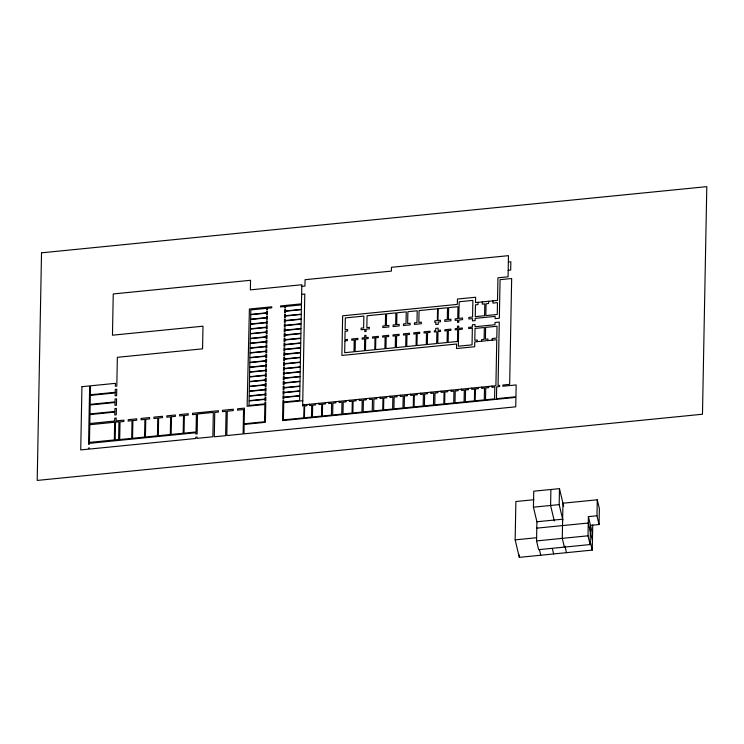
<?xml version="1.0" encoding="UTF-8"?>
<svg xmlns="http://www.w3.org/2000/svg" width="744" height="744" viewBox="0 0 744 744"><rect width="100%" height="100%" fill="white"/><g stroke="black" fill="none" stroke-linecap="round" stroke-linejoin="round"><path stroke-width="1.12" d="M302.659 406.168L304.789 294.057L301.655 294.373M304.045 404.801L303.803 417.849L283.418 419.876L283.752 402.625L302.762 400.737M306.947 404.513L306.919 405.74L304.649 405.964L304.426 417.793L311.485 417.086L311.717 405.266L309.448 405.489L309.467 404.262M315.614 403.648L315.586 404.876L312.666 405.173L312.443 416.993L321.529 416.091L321.752 404.271L318.832 404.559L318.851 403.322M325.509 402.662L325.481 403.899L322.561 404.187L322.338 416.008L331.424 415.106L331.647 403.285L328.727 403.574L328.755 402.337M335.842 401.63L335.823 402.867L332.903 403.155L332.68 414.975L341.756 414.073L341.98 402.253L339.069 402.541L339.087 401.314M346.146 400.607L346.127 401.844L343.207 402.132L342.984 413.952L352.061 413.05L352.284 401.23L349.373 401.518L349.392 400.281M356.051 399.621L356.023 400.858L353.102 401.146L352.879 412.967L361.956 412.064L362.189 400.244L359.268 400.532L359.287 399.305M366.355 398.598L366.327 399.835L363.407 400.123L363.184 411.944L372.26 411.041L372.493 399.221L369.573 399.509L369.591 398.273M376.827 397.556L376.808 398.784L373.888 399.082L373.665 410.902L382.742 410L382.974 398.18L380.054 398.468L380.072 397.231M386.731 396.571L386.703 397.808L383.783 398.096L383.56 409.916L392.637 409.014L392.869 397.194L389.949 397.482L389.968 396.245M397.064 395.538L397.045 396.775L394.125 397.064L393.902 408.884L402.978 407.982L403.202 396.161L400.281 396.45L400.309 395.222M407.368 394.515L407.349 395.752L404.429 396.041L404.206 407.861L413.283 406.959L413.506 395.138L410.586 395.427L410.614 394.199M417.263 393.529L417.245 394.766L414.324 395.055L414.101 406.875L423.178 405.973L423.401 394.153L420.481 394.441L420.509 393.213M427.567 392.507L427.549 393.743L424.629 394.032L424.406 405.852L433.482 404.95L433.706 393.13L430.795 393.418L430.813 392.181M437.928 391.474L437.909 392.711L434.989 392.999L434.766 404.82L443.843 403.918L444.066 392.097L441.146 392.386L441.173 391.158M447.823 390.488L447.804 391.725L444.884 392.014L444.661 403.834L453.738 402.932L453.961 391.112L451.041 391.4L451.069 390.172M458.164 389.465L458.137 390.693L455.216 390.991L454.993 402.811L464.079 401.909L464.303 390.079L461.382 390.377L461.401 389.14M468.469 388.442L468.441 389.67L465.521 389.958L465.298 401.779L474.384 400.877L474.607 389.056L471.687 389.344L471.715 388.117M477.285 341.636L477.323 340.008L474.812 340.259L475.035 328.439L484.353 327.509L484.13 339.329L481.619 339.58L481.591 341.208M478.039 302.334L477.992 304.584L475.481 304.835L475.258 316.656L484.577 315.726L484.8 303.905L482.289 304.157L482.335 301.906M478.364 387.457L478.336 388.684L475.425 388.973L475.193 400.802L484.279 399.891L484.502 388.07L481.582 388.368L481.61 387.131M487.878 340.585L487.906 338.957L485.395 339.208L485.618 327.388L497.029 326.253L496.806 338.074L492.203 338.529L492.175 340.157M488.622 301.283L488.576 303.533L486.074 303.775L485.841 315.605L497.252 314.47L497.485 302.641L492.881 303.106L492.919 300.855M488.669 386.424L488.641 387.661L485.73 387.95L485.497 399.77L494.583 398.868L494.806 387.047L491.886 387.336L491.914 386.108M592.726 524.994L592.252 550.104L519.321 557.358L515.155 539.865L515.88 501.521L533.941 499.726M519.321 557.358L519.359 555.033M562.65 519.191L536.908 521.758L533.429 507.176L533.736 491.198L559.479 488.641L563.692 506.339M564.371 547.11L562.278 538.358L562.948 503.214L597.274 499.801L599.357 508.552L599.05 524.529L590.476 525.376L590.104 544.552L538.628 549.667L536.545 540.925L536.908 521.46M550.895 489.496L550.597 505.464L554.28 520.949M562.864 520.093L559.172 504.618L559.479 488.641M590.104 544.552L588.02 535.801L588.392 516.634L596.967 515.778L599.05 524.529M596.967 515.778L597.274 499.801M508.357 262.018L510.84 261.767L510.682 270.072L508.199 270.314M301.804 286.366L304.947 286.049L305.068 279.688L391.381 271.104L391.456 267.301L508.478 255.657L508.078 276.796L497.95 277.8L497.522 300.399L475.5 302.585L475.602 297.237L457.448 299.042L457.346 304.398L342.649 315.809L341.896 355.446L456.593 344.026L456.5 348.536L474.663 346.732L474.756 341.887L496.778 339.701L495.904 385.708L302.687 404.931M533.429 507.176L559.172 504.618M536.787 528.147L588.262 523.023L592.438 540.516M515.155 539.865L536.601 537.726M536.545 540.925L588.02 535.801M588.392 516.634L592.559 534.127M590.169 541.353L592.252 550.104M564.947 546.105L566.51 552.662M552.336 548.477L553.638 553.945M539.465 549.76L540.767 555.219M41.525 252.83L37.2 480.429L702.476 414.231L706.8 186.642L41.525 252.83M81.942 386.675L80.733 449.934L88.462 449.162L88.48 448.074L89.336 447.99L89.317 449.078L195.709 438.495L195.737 437.212L197.086 437.081L197.058 438.356L212.877 436.784L213.333 412.418L197.523 413.99L197.141 433.882L195.802 434.022L195.821 432.738L89.429 443.331L89.41 444.224L88.555 444.308L89.661 385.904L81.942 386.675M89.782 424.712L89.447 442.41L114.325 439.937L114.66 422.239L89.782 424.712M89.968 414.575L89.801 423.522L114.688 421.039L114.743 418.165L116.204 418.026L116.148 420.899L123.913 420.127L123.885 421.476L120.026 421.857L119.682 439.555L131.697 438.365L132.032 420.667L128.173 421.048L128.201 419.7L136.784 418.844L136.757 420.193L132.897 420.583L132.553 438.281L144.569 437.081L144.903 419.384L141.044 419.765L141.072 418.416L149.646 417.561L149.628 418.918L145.768 419.3L145.424 436.998L157.44 435.807L157.775 418.1L153.915 418.491L153.943 417.133L162.518 416.287L162.499 417.635L158.63 418.016L158.295 435.714L170.311 434.524L170.646 416.826L166.786 417.207L166.814 415.859L175.389 415.003L175.37 416.352L171.501 416.742L171.167 434.44L183.182 433.241L183.517 415.543L179.657 415.924L179.685 414.575L188.26 413.72L188.232 415.078L184.373 415.459L184.038 433.157L196.053 431.957L196.388 414.259L192.529 414.65L192.557 413.292L218.42 410.725L218.392 412.074L214.746 412.436L214.281 436.802L225.618 435.677L226.083 411.311L222.437 411.674L222.465 410.316L233.309 409.237L233.281 410.595L227.273 411.19L226.818 435.556L243.121 433.938L243.576 409.563L237.578 410.167L237.596 408.809L244.46 408.131L244.162 423.782L264.548 421.755L264.873 404.504L247.129 406.271L249.398 309.03L271.765 306.807L271.746 307.83L267.561 308.248L267.533 309.69L266.678 309.774L266.705 308.332L250.83 309.913L250.747 314.387L266.612 312.806L266.64 311.373L267.505 311.29L267.44 314.479L266.584 314.563L266.612 313.131L250.737 314.712L250.654 319.185L266.529 317.604L266.557 316.163L267.412 316.079L267.347 319.269L266.492 319.362L266.519 317.921L250.644 319.502L250.561 323.975L266.436 322.394L266.464 320.952L267.319 320.869L267.263 324.068L266.399 324.152L266.426 322.71L250.551 324.291L250.468 328.764L266.343 327.183L266.371 325.751L267.226 325.667L267.17 328.857L266.306 328.941L266.333 327.509L250.468 329.09L250.375 333.554L266.25 331.982L266.278 330.541L267.133 330.457L267.077 333.647L266.222 333.74L266.25 332.298L250.375 333.879L250.291 338.353L266.157 336.772L266.185 335.33L267.049 335.246L266.984 338.446L266.129 338.529L266.157 337.088L250.282 338.669L250.198 343.142L266.073 341.561L266.101 340.129L266.957 340.036L266.891 343.235L266.036 343.319L266.064 341.887L250.189 343.458L250.105 347.932L265.98 346.36L266.008 344.918L266.863 344.835L266.808 348.025L265.943 348.118L265.971 346.676L250.096 348.257L250.012 352.73L265.887 351.149L265.915 349.708L266.771 349.624L266.715 352.823L265.85 352.907L265.878 351.466L250.012 353.047L249.919 357.52L265.794 355.939L265.822 354.507L266.678 354.414L266.622 357.613L265.766 357.697L265.794 356.264L249.919 357.836L249.835 362.309L265.701 360.738L265.729 359.296L266.594 359.213L266.529 362.402L265.673 362.486L265.701 361.054L249.826 362.635L249.742 367.108L265.617 365.527L265.645 364.086L266.501 364.002L266.436 367.201L265.58 367.285L265.608 365.843L249.733 367.424L249.649 371.898L265.524 370.317L265.552 368.885L266.408 368.792L266.352 371.991L265.487 372.074L265.515 370.642L249.64 372.214L249.556 376.687L265.431 375.106L265.459 373.674L266.315 373.59L266.259 376.78L265.394 376.864L265.422 375.432L249.556 377.013L249.463 381.486L265.338 379.905L265.366 378.464L266.222 378.38L266.166 381.579L265.31 381.663L265.338 380.221L249.463 381.802L249.379 386.276L265.245 384.695L265.273 383.262L266.138 383.169L266.073 386.368L265.217 386.452L265.245 385.011L249.37 386.592L249.287 391.065L265.162 389.484L265.19 388.052L266.045 387.968L265.98 391.158L265.124 391.242L265.152 389.81L249.277 391.391L249.194 395.864L265.069 394.283L265.097 392.841L265.952 392.758L265.896 395.957L265.031 396.041L265.059 394.599L249.184 396.18L249.101 400.653L264.976 399.072L265.004 397.631L265.859 397.547L265.803 400.746L264.938 400.83L264.966 399.389L249.101 400.969L249.008 405.443L264.883 403.862L264.911 402.43L265.766 402.346L265.394 422.313L244.153 424.424L243.976 433.845L515.75 406.81L515.927 397.38L282.553 420.602L282.934 400.635L283.789 400.551L283.762 401.983L299.637 400.412L299.72 395.938L283.845 397.51L283.817 398.951L282.962 399.035L283.027 395.845L283.882 395.762L283.855 397.194L299.73 395.613L299.813 391.139L283.938 392.72L283.91 394.162L283.055 394.246L283.111 391.046L283.976 390.963L283.948 392.404L299.813 390.823L299.906 386.35L284.031 387.931L284.003 389.363L283.148 389.456L283.204 386.257L284.059 386.173L284.031 387.605L299.906 386.034L299.99 381.56L284.124 383.141L284.096 384.574L283.232 384.657L283.297 381.467L284.152 381.384L284.124 382.816L299.999 381.235L300.083 376.762L284.208 378.343L284.18 379.784L283.325 379.868L283.39 376.669L284.245 376.585L284.217 378.026L300.092 376.445L300.176 371.972L284.301 373.553L284.273 374.985L283.418 375.078L283.483 371.879L284.338 371.795L284.31 373.237L300.185 371.656L300.269 367.183L284.394 368.764L284.366 370.196L283.511 370.279L283.566 367.09L284.431 367.006L284.403 368.438L300.269 366.857L300.362 362.384L284.487 363.965L284.459 365.406L283.603 365.49L283.659 362.291L284.515 362.207L284.487 363.649L300.362 362.068L300.446 357.594L284.58 359.175L284.552 360.617L283.687 360.701L283.752 357.501L284.608 357.418L284.58 358.859L300.455 357.278L300.539 352.805L284.664 354.386L284.636 355.818L283.78 355.902L283.845 352.712L284.701 352.628L284.673 354.06L300.548 352.479L300.632 348.006L284.757 349.587L284.729 351.029L283.873 351.112L283.938 347.922L284.794 347.829L284.766 349.271L300.641 347.69L300.725 343.217L284.85 344.798L284.822 346.239L283.966 346.323L284.022 343.124L284.887 343.04L284.859 344.481L300.734 342.9L300.818 338.427L284.943 340.008L284.915 341.44L284.059 341.524L284.115 338.334L284.971 338.25L284.943 339.683L300.818 338.102L300.901 333.638L285.036 335.209L285.008 336.651L284.143 336.734L284.208 333.544L285.064 333.452L285.036 334.893L300.911 333.312L300.995 328.839L285.119 330.42L285.092 331.861L284.236 331.945L284.301 328.746L285.157 328.662L285.129 330.103L301.004 328.523L301.088 324.049L285.212 325.63L285.185 327.062L284.329 327.146L284.394 323.956L285.25 323.873L285.222 325.305L301.097 323.733L301.181 319.26L285.305 320.831L285.278 322.273L284.422 322.357L284.478 319.167L285.343 319.074L285.315 320.515L301.19 318.934L301.274 314.461L285.398 316.042L285.371 317.483L284.515 317.567L284.571 314.368L285.426 314.284L285.398 315.726L301.274 314.145L301.357 309.671L285.491 311.252L285.464 312.685L284.599 312.778L284.664 309.578L285.519 309.495L285.491 310.927L301.367 309.355L301.45 304.882L285.575 306.454L285.547 307.895L284.692 307.979L284.719 306.547L280.534 306.956L280.553 305.933L301.469 303.85L301.832 284.747L250.356 289.872L250.533 280.283L113.246 293.945L112.465 335.2L202.991 326.197L202.563 348.843L117.357 357.315L116.808 386.071L115.348 386.22L115.404 383.346L90.517 385.82L90.35 394.766L115.236 392.283L115.283 389.41L116.743 389.27L116.622 395.659L115.162 395.799L115.218 392.925L90.34 395.399L90.164 404.345L115.05 401.872L115.106 398.998L116.566 398.849L116.445 405.238L114.985 405.387L115.041 402.513L90.154 404.987L89.987 413.934L114.864 411.46L114.92 408.586L116.38 408.437L116.259 414.827L114.799 414.975L114.855 412.092L89.968 414.575M115.525 422.146L115.18 439.853L118.612 439.509L118.956 421.811L115.525 422.146M344.9 340.882L344.677 352.703L353.995 351.773L354.218 339.952L351.707 340.203L351.735 338.994L357.883 338.381L357.855 339.589L355.344 339.841L355.121 351.661L364.439 350.731L364.662 338.911L362.151 339.162L362.179 337.953L364.69 337.711L364.727 335.46L365.964 335.33L365.918 337.581L368.233 337.358L368.215 338.557L365.704 338.808L365.481 350.629L374.799 349.708L375.023 337.888L372.512 338.129L372.539 336.93L378.352 336.344L378.324 337.553L375.813 337.804L375.59 349.624L384.908 348.694L385.132 336.874L382.621 337.125L382.649 335.916L388.703 335.321L388.684 336.521L386.173 336.772L385.95 348.592L395.269 347.671L395.492 335.851L392.981 336.093L393.009 334.893L399.147 334.279L399.128 335.488L396.617 335.739L396.394 347.56L405.713 346.63L405.936 334.809L403.425 335.06L403.453 333.851L409.507 333.247L409.488 334.456L406.977 334.707L406.754 346.527L416.073 345.597L416.296 333.777L413.785 334.028L413.803 332.819L419.737 332.233L419.709 333.433L417.198 333.684L416.975 345.504L426.293 344.584L426.517 332.763L424.015 333.005L424.034 331.805L430.088 331.201L430.069 332.41L427.558 332.652L427.335 344.481L436.654 343.551L436.877 331.731L434.366 331.982L434.394 330.773L435.696 330.643L435.742 328.392L438.142 328.151L438.104 330.401L440.532 330.159L440.513 331.368L438.002 331.619L437.779 343.44L447.098 342.51L447.321 330.689L444.81 330.941L444.838 329.732L450.892 329.127L450.873 330.336L448.362 330.587L448.139 342.407L457.458 341.477L457.681 329.657L455.17 329.908L455.189 328.699L457.448 328.476L457.495 326.225L458.723 326.104L458.676 328.355L462.359 327.992L462.331 329.192L458.639 329.564L458.323 346.211L472.04 344.844L472.356 328.197L468.655 328.569L468.683 327.36L472.375 326.988L472.421 324.737L475.044 324.477L474.998 326.728L494.974 324.747L495.011 322.496L499.271 322.068L498.061 385.494L499.624 385.336L499.605 386.573L496.685 386.861L496.462 398.682L515.936 396.747L516.159 384.927L502.842 386.248L502.87 385.02L509.659 384.341L511.667 278.507L500.07 279.66L499.345 318.218L495.086 318.637L495.132 316.386L475.156 318.376L475.118 320.627L472.496 320.887L472.542 318.637L468.841 318.999L468.869 317.4L472.57 317.028L472.886 300.39L459.169 301.748L458.853 318.395L462.545 318.032L462.517 319.632L458.834 320.004L458.788 322.254L457.569 322.375L457.607 320.125L455.198 320.357L455.226 318.795L457.737 318.544L457.96 306.723L448.641 307.644L448.418 319.464L450.929 319.223L450.901 320.785L444.754 321.399L444.782 319.827L447.293 319.576L447.516 307.756L438.197 308.686L437.974 320.506L440.485 320.255L440.457 321.827L438.263 322.05L438.216 324.3L435.817 324.533L435.863 322.282L434.822 322.385L434.849 320.822L437.36 320.571L437.584 308.751L419.067 310.592L418.844 322.412L421.355 322.161L421.327 323.733L414.436 324.412L414.473 322.849L416.975 322.598L417.207 310.778L407.889 311.699L407.656 323.519L410.167 323.277L410.139 324.84L403.481 325.509L403.508 323.938L406.019 323.687L406.243 311.866L396.924 312.796L396.701 324.617L399.212 324.365L399.184 325.937L393.12 326.542L393.158 324.97L395.668 324.719L395.892 312.899L386.573 313.819L386.35 325.639L388.852 325.398L388.824 326.969L382.816 327.565L382.844 325.993L385.355 325.742L385.578 313.922L367.071 315.763L366.839 327.583L369.349 327.332L369.322 328.904L366.076 329.229L366.039 331.48L364.802 331.601L364.848 329.35L361.082 329.722L361.119 328.151L363.621 327.909L363.853 316.079L345.337 317.921L345.114 329.75L347.625 329.499L347.597 331.071L345.086 331.312L344.928 339.673L347.439 339.422L347.411 340.631L344.9 340.882"/></g></svg>
